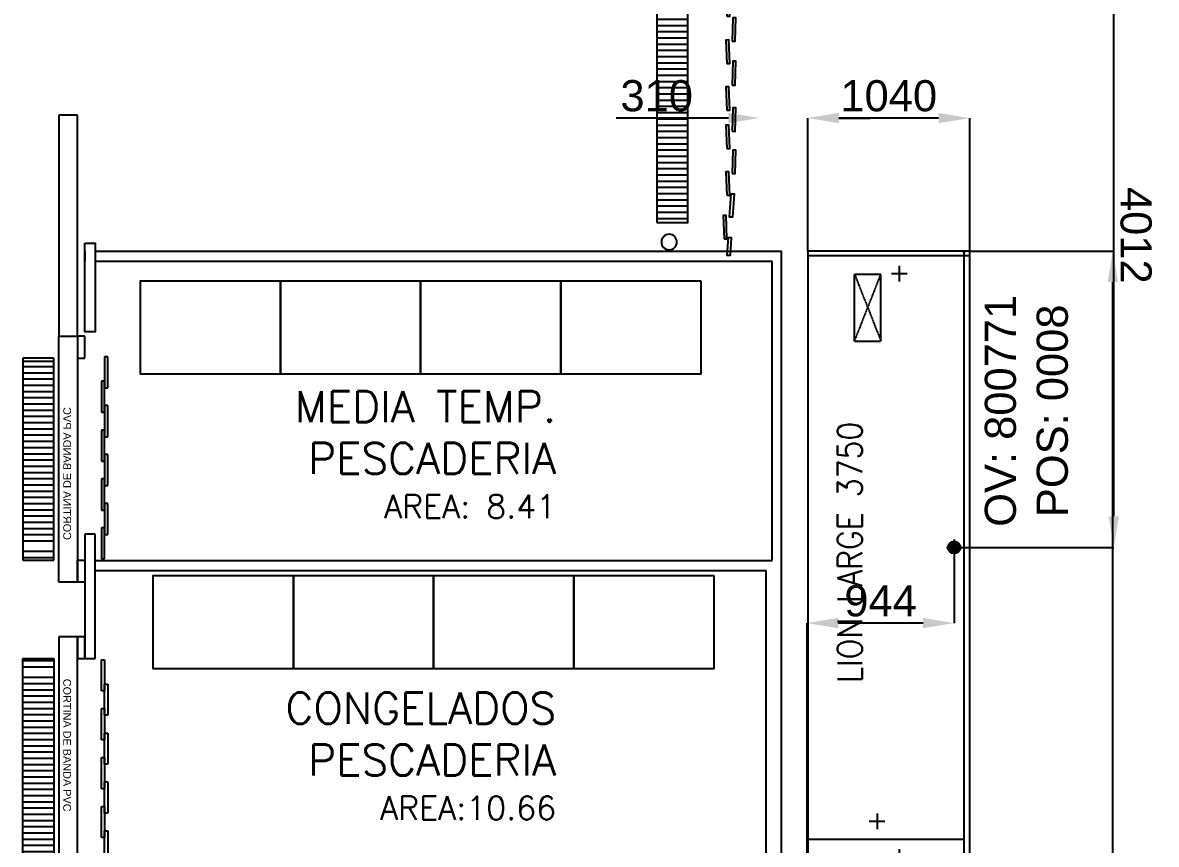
# Model space of a CAD drawing. Header units: millimetres. Extents: x 1478096 to 1808313, y 619971 to 762366.
# Drawn here: x 1780764 to 1788045, y 692726 to 698007 of the extents above; entities that cross this region are included whole.
import ezdxf
from ezdxf.enums import TextEntityAlignment as Align

# ---------------------------------------------------------------- set-up
doc = ezdxf.new("R2010")
doc.units = ezdxf.units.MM
doc.header["$LTSCALE"] = 10
for name, pattern in [('RE-PLANTABASE(XREF)$0$HIDDEN', [0.375, 0.25, -0.125]), ('TRATTEGGIATA', [0.75, 0.5, -0.25]), ('TRATTEGGIATA2', [0.375, 0.25, -0.125])]:
    doc.linetypes.add(name, pattern=pattern)
for name, color, linetype in [('BANCHI', 3, 'Continuous'), ('COSTAN-EXH-COTAS', 7, 'Continuous'), ('COSTAN-EXH-Desagues', 1, 'Continuous'), ('COSTAN-EXH-LAYOUT', 7, 'Continuous'), ('COSTAN-EXH-NOMENCLATURAS', 7, 'Continuous'), ('DESAGUE MAQUINA', 3, 'Continuous'), ('DESAGUE PISO', 7, 'TRATTEGGIATA'), ('GABINETE', 1, 'Continuous'), ('GOP', 1, 'Continuous'), ('QUADRO_ELETTRICO', 8, 'Continuous'), ('TESTI20', 3, 'Continuous'), ('TETTO', 3, 'TRATTEGGIATA'), ('ZZZZDC-ARQ-EQUIP. PREP.', 30, 'Continuous'), ('ZZZZDC-ARQ-PAINEL CAMARA', 151, 'Continuous'), ('ZZZZDC-ARQ-PUERTAS CAMARAS', 141, 'Continuous'), ('ZZZZDC-ARQ-TEXTOS', 7, 'Continuous')]:
    doc.layers.add(name, color=color, linetype=linetype)
doc.styles.add('costan', font='arial.ttf')
doc.styles.get("Standard").update_dxf_attribs({"font": 'arial.ttf'})
doc.styles.add('TESTI15', font='romans.shx', dxfattribs={"width": 0.9, "height": 1.5})
doc.dimstyles.new('COSTAN-DESAGUES', dxfattribs={"dimtxt": 200, "dimasz": 200, "dimexe": 0, "dimexo": 0, "dimgap": 40, "dimtad": 1, "dimdec": 0, "dimzin": 0, "dimdsep": 46, "dimtxsty": 'costan', "dimblk1": 'ARCHTICK', "dimblk2": 'ARCHTICK', "dimcen": 0, "dimclrd": 256, "dimclre": 256, "dimclrt": 256, "dimadec": 0, "dimazin": 0, "dimtfac": 1, "dimtdec": 0, "dimtofl": 0, "dimtmove": 0, "dimatfit": 3, "dimfxl": 0, "dimtolj": 1, "dimtzin": 0, "dimarcsym": 0})
doc.dimstyles.new('COSTAN-MM-100', dxfattribs={"dimtxt": 200, "dimasz": 200, "dimexe": 0, "dimexo": 0, "dimgap": 40, "dimtad": 1, "dimdec": 0, "dimzin": 0, "dimdsep": 46, "dimtxsty": 'costan', "dimblk1": 'ARCHTICK', "dimblk2": 'ARCHTICK', "dimcen": 0, "dimclrd": 256, "dimclre": 256, "dimclrt": 256, "dimadec": 0, "dimazin": 0, "dimtfac": 1, "dimtdec": 0, "dimtofl": 0, "dimtmove": 0, "dimatfit": 3, "dimfxl": 0, "dimtolj": 1, "dimtzin": 0, "dimarcsym": 0})

# ---------------------------------------------------------------- blocks, each defined once
blk = doc.blocks.new('ZZA$C77EF5A28')
h = blk.add_hatch()
h.set_pattern_fill('_USER', color=256, scale=0.04, angle=720, style=0, pattern_type=0)
h.set_pattern_definition([(180, (0.2, 1.85299), (-8e-17, -0.04), [])])
h.paths.add_polyline_path([(0, 1.923), (0.2, 1.923), (0.2, 0.1554), (0, 0.1554)])
at = {"elevation": 0}
for points in [[(0.4603, 2.019), (0.4791, 2.0201), (0.4718, 2.1363), (0.453, 2.1351)], [(0.4325, 2.0294), (0.4513, 2.0287), (0.446, 1.878), (0.4272, 1.8786)], [(0, 1.923), (0.2, 1.923), (0.2, 0.1514), (0, 0.1514)], [(0.4778, 1.7387), (0.4966, 1.7399), (0.4872, 1.8905), (0.4684, 1.8893)], [(0.45, 1.7492), (0.4688, 1.7485), (0.4636, 1.5978), (0.4447, 1.5984)], [(0.4841, 1.609), (0.503, 1.6096), (0.5083, 1.4589), (0.4894, 1.4582)], [(0.45, 1.4494), (0.4688, 1.4487), (0.4636, 1.298), (0.4447, 1.2987)], [(0.4841, 1.3375), (0.503, 1.3382), (0.5083, 1.1874), (0.4894, 1.1868)], [(0.45, 1.2027), (0.4688, 1.2021), (0.4636, 1.0513), (0.4447, 1.052)], [(0.4841, 1.0409), (0.503, 1.0415), (0.5083, 0.8869), (0.4894, 0.8862)], [(0.45, 0.9018), (0.4688, 0.9011), (0.4636, 0.7504), (0.4447, 0.7511)], [(0.4841, 0.7585), (0.503, 0.7592), (0.5083, 0.6084), (0.4894, 0.6078)], [(0.45, 0.5989), (0.4688, 0.5983), (0.4636, 0.4475), (0.4447, 0.4482)], [(0.4841, 0.524), (0.503, 0.5246), (0.5083, 0.3739), (0.4894, 0.3732)], [(0.45, 0.3892), (0.4688, 0.3885), (0.4636, 0.2378), (0.4447, 0.2385)], [(0.4841, 0.3142), (0.503, 0.3149), (0.5083, 0.1641), (0.4894, 0.1635)], [(0.45, 0.1794), (0.4688, 0.1788), (0.4636, 0.0281), (0.4447, 0.0287)]]:
    blk.add_lwpolyline(points, close=True, dxfattribs=at)
for centre in [(0.0798, 2.0495, 0), (0.0971, 0.05, 0.0002)]:
    blk.add_circle(centre, 0.05)
blk = doc.blocks.new('ZZRE-PLANTABASE(XREF)$0$Estanteria90x60')
blk.add_lwpolyline([(0, 0), (0, 0.6), (0.9, 0.6), (0.9, 0)], close=True)
blk = doc.blocks.new('ZZA$C7167099C')
at = {"layer": 'ZZZZDC-ARQ-PUERTAS CAMARAS', "linetype": 'RE-PLANTABASE(XREF)$0$HIDDEN'}
for p, q in [((0.1944, 1.58), (0.1944, 3)), ((0.1944, 3), (0.3144, 3)), ((0.3144, 3), (0.3144, 1.58)), ((0.3144, 1.58), (0.1944, 1.58))]:
    blk.add_line(p, q, dxfattribs=at)
at = {"layer": 'ZZZZDC-ARQ-PUERTAS CAMARAS'}
for p, q in [((0.1464, 1.44), (0.1464, 1.58)), ((0.1464, 1.58), (0.1944, 1.58)), ((0.1944, 1.58), (0.1944, 0)), ((0.3144, 1.58), (0.1944, 1.58)), ((0.1944, 1.58), (0.1944, 1.44)), ((0.3144, 0), (0.3144, 1.58)), ((0.1944, 1.44), (0.1464, 1.44)), ((0.3462, 1.44), (0.5462, 1.44)), ((0.3462, 0.14), (0.3462, 1.44)), ((0.3462, 1.4181), (0.5462, 1.4181)), ((0.5462, 1.44), (0.5462, 0.14)), ((0.3462, 1.3831), (0.5462, 1.3831)), ((0.3462, 1.3431), (0.5462, 1.3431)), ((0.3462, 1.3031), (0.5462, 1.3031)), ((0.3462, 1.3031), (0.5462, 1.3031)), ((0.3462, 1.2631), (0.5462, 1.2631)), ((0.3462, 1.2231), (0.5462, 1.2231)), ((0.3462, 1.1831), (0.5462, 1.1831)), ((0.3462, 1.1431), (0.5462, 1.1431)), ((0.3462, 1.1031), (0.5462, 1.1031)), ((0.3462, 1.0631), (0.5462, 1.0631)), ((0.3462, 1.0231), (0.5462, 1.0231)), ((0.3462, 0.9831), (0.5462, 0.9831)), ((0.3462, 0.9431), (0.5462, 0.9431)), ((0.3462, 0.9031), (0.5462, 0.9031)), ((0.3462, 0.8631), (0.5462, 0.8631)), ((0.3462, 0.8231), (0.5462, 0.8231)), ((0.3462, 0.7831), (0.5462, 0.7831)), ((0.3462, 0.7431), (0.5462, 0.7431)), ((0.3462, 0.7031), (0.5462, 0.7031)), ((0.3462, 0.6631), (0.5462, 0.6631)), ((0.3462, 0.6231), (0.5462, 0.6231)), ((0.3462, 0.5831), (0.5462, 0.5831)), ((0.3462, 0.5431), (0.5462, 0.5431)), ((0.3462, 0.5031), (0.5462, 0.5031)), ((0.3462, 0.4631), (0.5462, 0.4631)), ((0.3462, 0.4231), (0.5462, 0.4231)), ((0.3462, 0.3831), (0.5462, 0.3831)), ((0.3462, 0.3431), (0.5462, 0.3431)), ((0.3462, 0.3031), (0.5462, 0.3031)), ((0.3462, 0.2631), (0.5462, 0.2631)), ((0.3462, 0.196), (0.5462, 0.196)), ((0.3462, 0.156), (0.5462, 0.156)), ((0.1464, 0.14), (0.1464, 0)), ((0.1944, 0.14), (0.1464, 0.14)), ((0.1944, 0), (0.1944, 0.14)), ((0.5462, 0.14), (0.3462, 0.14)), ((0.1464, 0), (0.1944, 0)), ((0.1944, 0), (0.3144, 0))]:
    blk.add_line(p, q, dxfattribs=at)
at = {"layer": 'ZZZZDC-ARQ-PUERTAS CAMARAS', "extrusion": (1.34707e-15, -2.47444e-31, -1)}
for p, q in [((0, 1.2483), (0, 1.4483)), ((0, 1.4483), (0.02, 1.4483)), ((0.02, 1.4483), (0.02, 1.2483)), ((0.02, 1.2483), (0, 1.2483)), ((0.02, 1.0912), (0.02, 1.2912)), ((0.02, 1.2912), (0.04, 1.2912)), ((0.04, 1.2912), (0.04, 1.0912)), ((0, 0.934), (0, 1.134)), ((0, 1.134), (0.02, 1.134)), ((0.02, 1.134), (0.02, 0.934)), ((0.04, 1.0912), (0.02, 1.0912)), ((0.02, 0.7769), (0.02, 0.9769)), ((0.02, 0.9769), (0.04, 0.9769)), ((0.04, 0.9769), (0.04, 0.7769)), ((0.02, 0.934), (0, 0.934)), ((0, 0.6197), (0, 0.8197)), ((0, 0.8197), (0.02, 0.8197)), ((0.02, 0.8197), (0.02, 0.6197)), ((0.04, 0.7769), (0.02, 0.7769)), ((0.02, 0.4626), (0.02, 0.6626)), ((0.02, 0.6626), (0.04, 0.6626)), ((0.04, 0.6626), (0.04, 0.4626)), ((0.02, 0.6197), (0, 0.6197)), ((0, 0.3055), (0, 0.5055)), ((0, 0.5055), (0.02, 0.5055)), ((0.02, 0.5055), (0.02, 0.3055)), ((0.04, 0.4626), (0.02, 0.4626)), ((0.02, 0.3055), (0, 0.3055)), ((0.02, 0.1483), (0.02, 0.3483)), ((0.02, 0.3483), (0.04, 0.3483)), ((0.04, 0.3483), (0.04, 0.1483)), ((0.04, 0.1483), (0.02, 0.1483))]:
    blk.add_line(p, q, dxfattribs=at)
at = {"layer": 'ZZZZDC-ARQ-PUERTAS CAMARAS', "insert": (0.2356, 0.2705), "char_height": 0.05, "attachment_point": 1, "rotation": 90}
blk.add_mtext_dynamic_manual_height_columns('CORTINA DE BANDA PVC', width=0.985714, gutter_width=12.5, heights=[0], dxfattribs=at)
blk = doc.blocks.new('LI_TL1_L_375')
at = {"layer": 'DESAGUE MAQUINA'}
for p, q in [((115, -395), (115, -495)), ((165, -445), (65, -445)), ((3635, -538), (3635, -638)), ((3585, -588), (3685, -588))]:
    blk.add_line(p, q, dxfattribs=at)
at = {"layer": 'DESAGUE PISO'}
for p, q in [((1925, -940), (1825, -940)), ((1875, -890), (1875, -990))]:
    blk.add_line(p, q, dxfattribs=at)
at = {"layer": 'GABINETE', "color": 3, "linetype": 'ByBlock'}
blk.add_line((0, -1040), (3750, -1040), dxfattribs=at)
at = {"layer": 'GABINETE'}
blk.add_lwpolyline([(3750, 0), (0, 0), (0, -1005), (3750, -1005)], dxfattribs=at)
at = {"layer": 'QUADRO_ELETTRICO', "linetype": 'TRATTEGGIATA2'}
for p, q in [((3200, -300), (3630, -300)), ((3200, -300), (3630, -470)), ((3630, -300), (3200, -470)), ((3200, -300), (3200, -470)), ((3630, -470), (3630, -300)), ((3200, -470), (3630, -470))]:
    blk.add_line(p, q, dxfattribs=at)
at = {"layer": 'TESTI20', "style": 'TESTI15', "width": 0.9}
blk.add_text('LION LARGE 3750', height=157.097, dxfattribs=at).set_placement((1843.3, -270.3), align=Align.MIDDLE)
blk = doc.blocks.new('LI_TL1_L_SX_30')
at = {"layer": 'BANCHI'}
blk.add_line((0, -1005), (-15, -1005), dxfattribs=at)
blk.add_lwpolyline([(0, -1040), (-30, -1040, 1.330334), (-30, -1040), (-30, 0), (0, 0)], format="xyb", dxfattribs=at)
blk.add_arc((-15, -990), 15, 180, 270, dxfattribs=at)
at = {"layer": 'GOP'}
for p in [(0, -1000), (0, -1005)]:
    blk.add_line(p, (0, 0), dxfattribs=at)
at = {"layer": 'TETTO'}
blk.add_line((0, -1040), (0, -1000), dxfattribs=at)
blk = doc.blocks.new('*D446')
at = {"layer": 'COSTAN-EXH-COTAS', "lineweight": -2, "transparency": 16777216}
for p, q in [((1786846.9, 696539.3), (1787766.1, 696539.3)), ((1787766.1, 685429.3), (1787766.1, 696339.3)), ((1786846.9, 685229.3), (1787766.1, 685229.3))]:
    blk.add_line(p, q, dxfattribs=at)
at = {"layer": 'COSTAN-EXH-COTAS', "transparency": 16777216}
for points in [[(1787732.7, 696339.3), (1787799.4, 696339.3), (1787766.1, 696539.3)], [(1787732.7, 685429.3), (1787799.4, 685429.3), (1787766.1, 685229.3)]]:
    blk.add_solid(points, dxfattribs=at)
at = {"layer": 'Defpoints', "color": 0, "transparency": 16777216}
for p in [(1786846.9, 696539.3), (1787766.1, 696539.3), (1786846.9, 685229.3)]:
    blk.add_point(p, dxfattribs=at)
at = {"layer": 'COSTAN-EXH-COTAS', "transparency": 16777216, "insert": (1787623.9, 690884.3), "char_height": 200, "attachment_point": 5, "rotation": 90, "style": 'costan'}
blk.add_mtext('\\A1;11310', dxfattribs=at)
blk = doc.blocks.new('_ARCHTICK')
at = {"color": 0, "linetype": 'ByBlock', "const_width": 0.15}
blk.add_lwpolyline([(-0.5, -0.5), (0.5, 0.5)], dxfattribs=at)
blk = doc.blocks.new('*D447')
at = {"layer": 'COSTAN-EXH-COTAS', "lineweight": -2, "transparency": 16777216}
for p, q in [((1785806.9, 696539.3), (1785806.9, 697393.9)), ((1786646.9, 697393.9), (1786006.9, 697393.9)), ((1786846.9, 696509.3), (1786846.9, 697393.9))]:
    blk.add_line(p, q, dxfattribs=at)
at = {"layer": 'COSTAN-EXH-COTAS', "transparency": 16777216}
for points in [[(1786006.9, 697427.3), (1786006.9, 697360.6), (1785806.9, 697393.9)], [(1786646.9, 697427.3), (1786646.9, 697360.6), (1786846.9, 697393.9)]]:
    blk.add_solid(points, dxfattribs=at)
at = {"layer": 'Defpoints', "color": 0, "transparency": 16777216}
for p in [(1785806.9, 697393.9), (1785806.9, 696539.3), (1786846.9, 696509.3)]:
    blk.add_point(p, dxfattribs=at)
at = {"layer": 'COSTAN-EXH-COTAS', "transparency": 16777216, "insert": (1786326.9, 697536), "char_height": 200, "attachment_point": 5, "style": 'costan'}
blk.add_mtext('\\A1;1040', dxfattribs=at)
blk = doc.blocks.new('*D285')
at = {"layer": 'COSTAN-EXH-COTAS', "lineweight": -2, "transparency": 16777216}
for p, q in [((1785296.9, 697393.9), (1784575.8, 697393.9)), ((1786006.9, 697393.9), (1786206.9, 697393.9))]:
    blk.add_line(p, q, dxfattribs=at)
at = {"layer": 'COSTAN-EXH-COTAS', "transparency": 16777216}
for points in [[(1785296.9, 697427.3), (1785296.9, 697360.6), (1785496.9, 697393.9)], [(1786006.9, 697427.3), (1786006.9, 697360.6), (1785806.9, 697393.9)]]:
    blk.add_solid(points, dxfattribs=at)
at = {"layer": 'Defpoints', "color": 0, "transparency": 16777216}
for p in [(1785496.9, 697393.9), (1785496.9, 697393.9), (1785806.9, 697393.9)]:
    blk.add_point(p, dxfattribs=at)
at = {"layer": 'COSTAN-EXH-COTAS', "transparency": 16777216, "insert": (1784836.4, 697536.1), "char_height": 200, "attachment_point": 5, "style": 'costan'}
blk.add_mtext('\\A1;310', dxfattribs=at)
blk = doc.blocks.new('COSTAN-REFERENCIA DE DESAGÜES')
at = {"layer": 'COSTAN-EXH-Desagues'}
blk.add_hatch(color=256, dxfattribs=at).paths.add_polyline_path([(40, 0, 1), (-40, 0, 1)])
blk.add_circle((0, 0), 40, dxfattribs=at)
blk = doc.blocks.new('*D332')
at = {"layer": 'COSTAN-EXH-Desagues', "lineweight": -2, "transparency": 16777216}
for p, q in [((1786746.9, 694634.3), (1786746.9, 694147.8)), ((1786546.9, 694147.8), (1786002.6, 694147.8))]:
    blk.add_line(p, q, dxfattribs=at)
at = {"layer": 'COSTAN-EXH-Desagues', "transparency": 16777216}
for points in [[(1786002.6, 694181.2), (1786002.6, 694114.5), (1785802.6, 694147.8)], [(1786546.9, 694181.2), (1786546.9, 694114.5), (1786746.9, 694147.8)]]:
    blk.add_solid(points, dxfattribs=at)
at = {"layer": 'Defpoints', "color": 0, "transparency": 16777216}
for p in [(1786746.9, 694634.3), (1785802.6, 694147.8, 0), (1785802.6, 694147.8)]:
    blk.add_point(p, dxfattribs=at)
at = {"layer": 'COSTAN-EXH-Desagues', "transparency": 16777216, "insert": (1786274.7, 694290), "char_height": 200, "attachment_point": 5, "style": 'costan'}
blk.add_mtext('\\A1;944', dxfattribs=at)
blk = doc.blocks.new('*D333')
at = {"layer": 'COSTAN-EXH-Desagues', "lineweight": -2, "transparency": 16777216}
for p, q in [((1787772.1, 698646.5), (1787772.1, 698646.5)), ((1787772.1, 694834.3), (1787772.1, 698446.5)), ((1786746.9, 694634.3), (1787772.1, 694634.3))]:
    blk.add_line(p, q, dxfattribs=at)
at = {"layer": 'COSTAN-EXH-Desagues', "transparency": 16777216}
for points in [[(1787805.5, 698446.5), (1787738.8, 698446.5), (1787772.1, 698646.5)], [(1787805.5, 694834.3), (1787738.8, 694834.3), (1787772.1, 694634.3)]]:
    blk.add_solid(points, dxfattribs=at)
at = {"layer": 'Defpoints', "color": 0, "transparency": 16777216}
for p in [(1787772.1, 698646.5, 0), (1787772.1, 698646.5), (1786746.9, 694634.3)]:
    blk.add_point(p, dxfattribs=at)
at = {"layer": 'COSTAN-EXH-Desagues', "transparency": 16777216, "insert": (1787914.2, 696640.4), "char_height": 200, "attachment_point": 5, "rotation": 270.00021, "style": 'costan'}
blk.add_mtext('\\A1;4012', dxfattribs=at)

msp = doc.modelspace()

# ---------------------------------------------------------------- linework, layer by layer
at = {"layer": 'COSTAN-EXH-Desagues'}
msp.add_line((1785802.599, 689945.163, 0.035), (1785802.599, 694147.847, 0.035), dxfattribs=at)
at = {"layer": 'ZZZZDC-ARQ-PAINEL CAMARA'}
for p, q in [((1781163.738, 696539.318), (1781163.737, 696474.318)), ((1781228.737, 696539.318), (1785638.782, 696539.317)), ((1785638.782, 674028.837), (1785638.782, 696539.317)), ((1781228.737, 696474.318), (1785578.782, 696474.317)), ((1785578.782, 694550.73), (1785578.782, 696474.317)), ((1781163.738, 694719.686), (1781163.738, 693920.686)), ((1781228.739, 694719.686), (1781163.738, 694719.686)), ((1781228.734, 693920.686), (1781228.739, 694719.686)), ((1781228.738, 694550.731), (1785578.782, 694550.73)), ((1781228.739, 694485.731), (1785538.782, 694485.73)), ((1785538.782, 692048.972), (1785538.782, 694485.73)), ((1781163.738, 693920.686), (1781228.734, 693920.686))]:
    msp.add_line(p, q, dxfattribs=at)
msp.add_lwpolyline([(1781163.738, 696590.143), (1781228.737, 696590.143), (1781228.737, 696019.686), (1781163.738, 696019.686)], close=True, dxfattribs=at)

# ---------------------------------------------------------------- block references
at = {"xscale": -1000, "yscale": 1000, "zscale": 1000, "rotation": 180}
msp.add_blockref('ZZA$C77EF5A28', (1784836.559, 698646.527), dxfattribs=at)
at = {"layer": 'COSTAN-EXH-Desagues'}
msp.add_blockref('COSTAN-REFERENCIA DE DESAGÜES', (1786746.883, 694634.317), dxfattribs=at)
msp.add_blockref('COSTAN-REFERENCIA DE DESAGÜES', (1786746.883, 694634.317), dxfattribs=at)
at = {"layer": 'COSTAN-EXH-LAYOUT', "xscale": -1, "rotation": 90}
msp.add_blockref('LI_TL1_L_SX_30', (1785806.883, 696509.317), dxfattribs=at)
at = {"layer": 'COSTAN-EXH-LAYOUT', "rotation": 90}
for p in [(1785806.883, 692759.317), (1785806.883, 689009.317)]:
    msp.add_blockref('LI_TL1_L_375', p, dxfattribs=at)
at = {"layer": 'ZZZZDC-ARQ-EQUIP. PREP.', "xscale": 1000, "yscale": 1000, "zscale": 1000, "rotation": 180}
for p in [(1782419.829, 696347.803), (1783319.829, 696347.803), (1784219.829, 696347.803), (1785119.829, 696347.803), (1782503.095, 694454.42), (1783403.095, 694454.42), (1784303.095, 694454.42), (1785203.095, 694454.42)]:
    msp.add_blockref('ZZRE-PLANTABASE(XREF)$0$Estanteria90x60', p, dxfattribs=at)
at = {"layer": 'ZZZZDC-ARQ-PUERTAS CAMARAS', "xscale": -1000, "yscale": 1000, "zscale": 1000}
msp.add_blockref('ZZA$C7167099C', (1781310.154, 694411.586, -112421.869), dxfattribs=at)
at = {"layer": 'ZZZZDC-ARQ-PUERTAS CAMARAS', "xscale": 1000, "yscale": 1000, "zscale": 1000, "rotation": 180}
msp.add_blockref('ZZA$C7167099C', (1781310.155, 694060.686), dxfattribs=at)

# ---------------------------------------------------------------- texts
at = {"layer": 'COSTAN-EXH-NOMENCLATURAS', "insert": (1787211.838, 695512.213), "char_height": 200, "attachment_point": 5, "rotation": 90, "style": 'costan'}
msp.add_mtext('OV: 800771\\PPOS: 0008', dxfattribs=at)
at = {"layer": 'ZZZZDC-ARQ-TEXTOS', "char_height": 200, "width": 6614.96635, "attachment_point": 9}
for s, insert in [('{\\Fromans|c0;MEDIA TEMP.\\PPESCADERIA\\P\\H0.75x;AREA: 8.41}', (1784191.432, 694822.78)), ('{\\Fromans|c0;CONGELADOS\\PPESCADERIA\\P\\H0.75x;AREA:10.66}', (1784191.432, 692884.529))]:
    msp.add_mtext(s, dxfattribs=dict(at, insert=insert))

# ---------------------------------------------------------------- dimensions: what is measured, and where the dimension line sits
at = {"layer": 'COSTAN-EXH-COTAS'}
for base, p1, p2, picture, middle in [((1785496.883, 697393.93), (1785806.883, 697393.93), (1785496.883, 697393.93), '*D285', (1784836.351, 697536.113)), ((1785806.883, 697393.93), (1786846.883, 696509.317), (1785806.883, 696539.317), '*D447', (1786326.883, 697536.045))]:
    dim = msp.add_linear_dim(base=base, p1=p1, p2=p2, dimstyle='COSTAN-MM-100', dxfattribs=at)
    dim.commit()
    dim.dimension.update_dxf_attribs({"geometry": picture, "text_midpoint": middle})
dim = msp.add_linear_dim(base=(1787766.058, 696539.317), p1=(1786846.883, 685229.317), p2=(1786846.883, 696539.317), angle=90, dimstyle='COSTAN-MM-100', dxfattribs=at)
dim.commit()
dim.dimension.update_dxf_attribs({"geometry": '*D446', "text_midpoint": (1787623.876, 690884.317)})
at = {"layer": 'COSTAN-EXH-Desagues'}
dim = msp.add_linear_dim(base=(1787772.121, 698646.546), p1=(1786746.883, 694634.317), p2=(1787772.121, 698646.546, 0.035), angle=90.0002105, dimstyle='COSTAN-DESAGUES', dxfattribs=at)
dim.commit()
dim.dimension.update_dxf_attribs({"geometry": '*D333', "text_midpoint": (1787914.243, 696640.434)})
dim = msp.add_linear_dim(base=(1785802.599, 694147.847), p1=(1786746.883, 694634.317), p2=(1785802.599, 694147.847, 0.035), dimstyle='COSTAN-DESAGUES', dxfattribs=at)
dim.commit()
dim.dimension.update_dxf_attribs({"geometry": '*D332', "text_midpoint": (1786274.741, 694289.962)})

doc.saveas('drawing.dxf')
